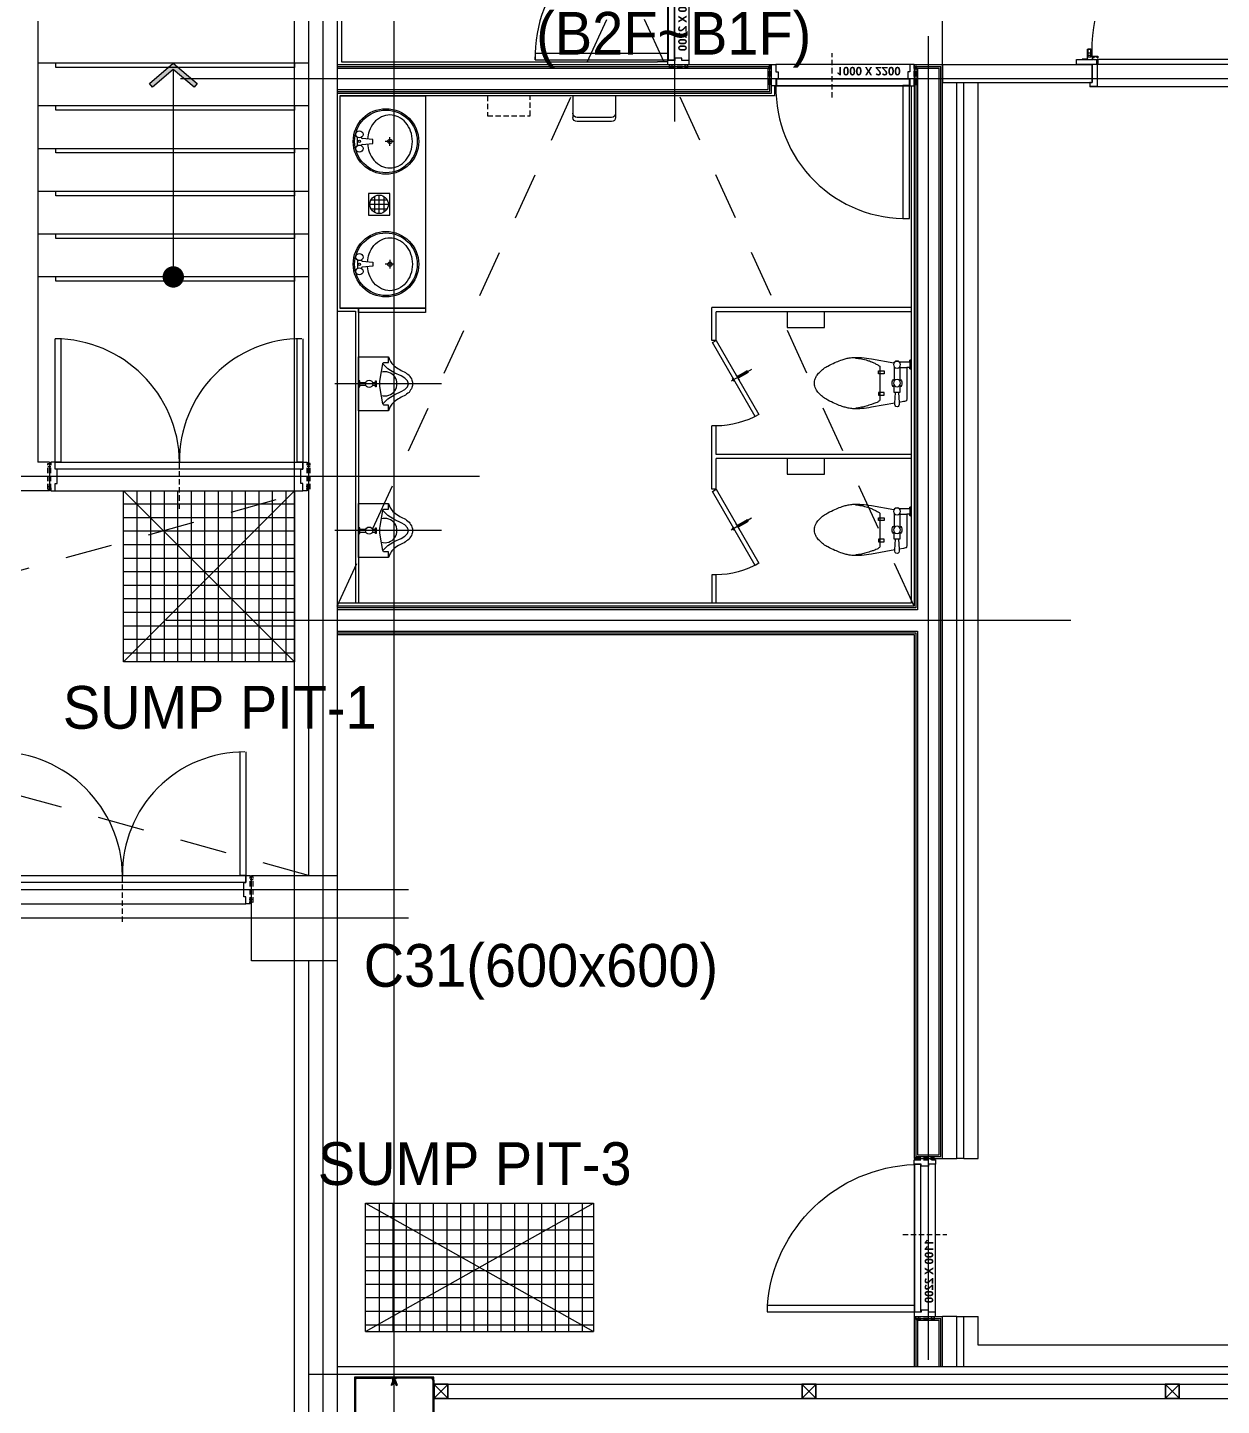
# Model space of a CAD drawing. Header units: millimetres. Extents: x -47382 to 204618, y -51045 to 127155.
# Drawn here: x 33427 to 41807, y 40452 to 50122 of the extents above; entities that cross this region are included whole.
import ezdxf
from ezdxf.enums import TextEntityAlignment as Align

# ---------------------------------------------------------------- set-up
doc = ezdxf.new("R2010")
doc.units = ezdxf.units.MM
doc.header["$LTSCALE"] = 300
doc.header["$MEASUREMENT"] = 0
for name, pattern in [('CEN', [62, 60, -1, 0, -1]), ('HID', [2, 1.1, -0.9]), ('HIDDEN2', [0.1875, 0.125, -0.0625])]:
    doc.linetypes.add(name, pattern=pattern)
doc.layers.get('0').update_dxf_attribs({"linetype": 'CONTINUOUS'})
doc.layers.get('Defpoints').update_dxf_attribs({"color": 153, "linetype": 'CONTINUOUS'})
doc.layers.add('A-ANNO-NPLT', color=129, linetype='CONTINUOUS', plot=False)
doc.layers.add('Defpoint', color=161, linetype='CONTINUOUS', plot=False)
for name, color, linetype in [('A-CEN', 1, 'CEN'), ('A-DOOR', 4, 'CONTINUOUS'), ('A-DOOR-JAMB', 4, 'CONTINUOUS'), ('A-DOOR-SILL', 8, 'CONTINUOUS'), ('A-DOOR-SWING', 8, 'CONTINUOUS'), ('A-FIN-TYP1', 6, 'CONTINUOUS'), ('A-FLOR-FLIN-TYP2', 8, 'CONTINUOUS'), ('A-FLOR-GW', 6, 'CONTINUOUS'), ('A-FLOR-PANL', 6, 'CONTINUOUS'), ('A-FLOR-STRA-ETC', 7, 'CONTINUOUS'), ('A-FLOR-STRA-MAIN', 4, 'CONTINUOUS'), ('A-FLOR-STRA-SUB', 9, 'CONTINUOUS'), ('A-FLOR-TOIL-PFIX', 9, 'CONTINUOUS'), ('A-FLOR-TOIL-SPCL', 6, 'CONTINUOUS'), ('A-FLOR-TOIL-WALL', 6, 'CONTINUOUS'), ('A-ST-AXIS-CEN', 252, 'CEN'), ('A-ST-COL', 2, 'CONTINUOUS'), ('A-ST-CONC', 2, 'CONTINUOUS'), ('A-WALL-DRY1', 7, 'CONTINUOUS'), ('A-WALL-MASN', 3, 'CONTINUOUS'), ('Bound', 9, 'CONTINUOUS'), ('ELE3', 4, 'CONTINUOUS'), ('H', 8, 'CONTINUOUS'), ('HID', 7, 'HID'), ('OPEN2', 5, 'CONTINUOUS'), ('XREF-PLAN$0$A-STEEL', 7, 'CONTINUOUS'), ('갈바륨 V-115', 141, 'CONTINUOUS'), ('방열도어', 75, 'CONTINUOUS'), ('저온단열', 160, 'CONTINUOUS'), ('충돌방지대 IN', 4, 'CONTINUOUS')]:
    doc.layers.add(name, color=color, linetype=linetype)
doc.styles.add('SH_대대리576', font='NanumGothicBold.ttf')
doc.styles.add('SHP-나눔bo', font='')
doc.styles.add('돋움', font='')
doc.styles.get('SHP-나눔bo').set_extended_font_data('NanumGothic', bold=True)
doc.styles.get('돋움').set_extended_font_data('Dotum')

# ---------------------------------------------------------------- blocks, each defined once
blk = doc.blocks.new('방열1')
at = {"layer": '방열도어'}
for p, q in [((-896405.1, 1864556.4, 0), (-896405.1, 1864698.2, 0)), ((-896404.1, 1864699.2, 0), (-896372.1, 1864699.2, 0)), ((-896369.1, 1864696.2, 0), (-896369.1, 1864624.5, 0)), ((-895555.6, 1864694.7, 0), (-895535.6, 1864724.7, 0)), ((-895555.6, 1864694.7, 0), (-895505.8, 1864694.7, 0)), ((-895535.6, 1864724.7, 0), (-895325.6, 1864724.7, 0)), ((-895372.4, 1864717.6, 0), (-895488.8, 1864717.6, 0)), ((-895305.6, 1864694.7, 0), (-895355.4, 1864694.7, 0)), ((-895325.6, 1864724.7, 0), (-895305.6, 1864694.7, 0)), ((-896560.1, 1864554.5, 0), (-896560.1, 1864605.5, 0)), ((-896530.1, 1864605.5, 0), (-896560.1, 1864605.5, 0)), ((-896559.4, 1864555.2, 0), (-896559.4, 1864604.8, 0)), ((-896530.8, 1864604.8, 0), (-896559.4, 1864604.8, 0)), ((-896530.8, 1864600.6, 0), (-896530.8, 1864604.8, 0)), ((-896530.1, 1864600.6, 0), (-896530.8, 1864600.6, 0)), ((-896530.1, 1864600.6, 0), (-896530.1, 1864605.5, 0)), ((-896369.1, 1864672.2, 0), (-896283.6, 1864672.2, 0)), ((-896369.1, 1864672.2, 0), (-896369.1, 1864607.2, 0)), ((-896369.1, 1864623.9, 0), (-896369.1, 1864583.8, 0)), ((-896369.1, 1864607.2, 0), (-896285.1, 1864607.2, 0)), ((-896365.1, 1864672.2, 0), (-896365.1, 1864607.2, 0)), ((-896333.6, 1864622.2, 0), (-896333.6, 1864657.2, 0)), ((-896318.6, 1864672.2, 0), (-896283.6, 1864672.2, 0)), ((-896318.6, 1864607.2, 0), (-896268.6, 1864607.2, 0)), ((-896285.6, 1864639.7, 0), (-896316.6, 1864639.7, 0)), ((-896301.1, 1864624.2, 0), (-896301.1, 1864655.2, 0)), ((-896250.6, 1864672.2, 0), (-896283.6, 1864672.2, 0)), ((-896270.1, 1864622.2, 0), (-896270.1, 1864657.2, 0)), ((-896250.6, 1864607.2, 0), (-896268.6, 1864607.2, 0)), ((-896254.6, 1864607.2, 0), (-896254.6, 1864672.2, 0)), ((-896250.6, 1864607.2, 0), (-896250.6, 1864672.2, 0)), ((-895555.6, 1864594.7, 0), (-895505.8, 1864594.7, 0)), ((-895555.6, 1864594.7, 0), (-895535.6, 1864564.7, 0)), ((-895305.6, 1864594.7, 0), (-895355.4, 1864594.7, 0)), ((-895325.6, 1864564.7, 0), (-895305.6, 1864594.7, 0)), ((-896380.1, 1864554.5, 0), (-896560.1, 1864554.5, 0)), ((-896560.1, 1864554.5, 0), (-896560.1, 1863543.9, 0)), ((-896380.1, 1864555.2, 0), (-896559.4, 1864555.2, 0)), ((-896530.1, 1864589.2, 0), (-896405.1, 1864589.2, 0)), ((-896405.1, 1864554.5, 0), (-896405.1, 1863543.9, 0)), ((-896376.1, 1864552.2, 0), (-896405.1, 1864552.2, 0)), ((-896405.1, 1864549.2, 0), (-896405.1, 1864552.2, 0)), ((-896397.4, 1864549.2, 0), (-896405.1, 1864549.2, 0)), ((-896404.1, 1864555.4, 0), (-896376.1, 1864555.4, 0)), ((-896371.1, 1864549.2, 0), (-896396.8, 1864549.2, 0)), ((-896380.1, 1864554.5, 0), (-896380.1, 1864555.2, 0)), ((-896375.1, 1864554.4, 0), (-896375.1, 1864553.2, 0)), ((-896371.2, 1864576.1, 0), (-896369.1, 1864583.8, 0)), ((-896371.2, 1864576.1, 0), (-896370, 1864575.8, 0)), ((-896371.1, 1864576.1, 0), (-896371.1, 1864557.3, 0)), ((-896370, 1864575.8, 0), (-896369.1, 1864579.2, 0)), ((-896368.1, 1864579.2, 0), (-896369.1, 1864579.2, 0)), ((-896369.1, 1864554.5, 0), (-896369.1, 1863543.9, 0)), ((-896368.1, 1864574.7, 0), (-896368.5, 1864573.9, 0)), ((-896368.5, 1864573.9, 0), (-896368.1, 1864573.2, 0)), ((-896368.1, 1864573.2, 0), (-896368.5, 1864572.4, 0)), ((-896368.5, 1864572.4, 0), (-896368.1, 1864571.7, 0)), ((-896368.1, 1864571.7, 0), (-896368.5, 1864570.9, 0)), ((-896368.5, 1864570.9, 0), (-896368.1, 1864570.2, 0)), ((-896368.1, 1864570.2, 0), (-896368.5, 1864569.4, 0)), ((-896368.5, 1864569.4, 0), (-896368.1, 1864568.7, 0)), ((-896368.1, 1864568.7, 0), (-896368.5, 1864567.9, 0)), ((-896368.5, 1864567.9, 0), (-896368.1, 1864567.2, 0)), ((-896368.1, 1864567.2, 0), (-896368.5, 1864566.4, 0)), ((-896368.5, 1864566.4, 0), (-896368.1, 1864565.7, 0)), ((-896368.1, 1864565.7, 0), (-896368.5, 1864564.9, 0)), ((-896368.5, 1864564.9, 0), (-896368.1, 1864564.2, 0)), ((-896368.1, 1864564.2, 0), (-896368.5, 1864563.4, 0)), ((-896368.5, 1864563.4, 0), (-896368.1, 1864562.7, 0)), ((-896368.1, 1864562.7, 0), (-896368.5, 1864561.9, 0)), ((-896368.5, 1864561.9, 0), (-896368.1, 1864561.2, 0)), ((-896368.1, 1864561.2, 0), (-896368.5, 1864560.4, 0)), ((-896368.5, 1864560.4, 0), (-896368.1, 1864559.7, 0)), ((-896368.1, 1864559.7, 0), (-896368.5, 1864558.9, 0)), ((-896368.5, 1864558.9, 0), (-896368.1, 1864558.2, 0)), ((-896368.1, 1864558.2, 0), (-896368.5, 1864557.4, 0)), ((-896368.5, 1864557.4, 0), (-896368.1, 1864556.7, 0)), ((-896368.1, 1864556.7, 0), (-896368.5, 1864555.9, 0)), ((-896368.5, 1864555.9, 0), (-896368.1, 1864555.2, 0)), ((-896368.1, 1864555.2, 0), (-896368.5, 1864554.4, 0)), ((-896368.5, 1864554.4, 0), (-896368.1, 1864553.7, 0)), ((-896368.1, 1864579.2, 0), (-896368.1, 1864574.7, 0)), ((-896368.1, 1864553.7, 0), (-896368.1, 1864552.2, 0)), ((-896348.6, 1864582.2, 0), (-896355.1, 1864582.2, 0)), ((-896355.1, 1864582.2, 0), (-896355.1, 1864579.2, 0)), ((-896355.1, 1864551.2, 0), (-896355.1, 1864554.2, 0)), ((-896348.6, 1864551.2, 0), (-896355.1, 1864551.2, 0)), ((-896354.9, 1864576.9, 0), (-896354.9, 1864556.4, 0)), ((-896346.1, 1864584.2, 0), (-896354.8, 1864584.2, 0)), ((-896346.1, 1864549.2, 0), (-896354.8, 1864549.2, 0)), ((-896353.6, 1864574.7, 0), (-896353.6, 1864573.7, 0)), ((-896348.6, 1864574.7, 0), (-896353.6, 1864574.7, 0)), ((-896348.6, 1864573.7, 0), (-896353.6, 1864573.7, 0)), ((-896348.6, 1864559.7, 0), (-896353.6, 1864559.7, 0)), ((-896353.6, 1864558.7, 0), (-896353.6, 1864559.7, 0)), ((-896348.6, 1864558.7, 0), (-896353.6, 1864558.7, 0)), ((-896348.6, 1864582.2, 0), (-896348.6, 1864574.7, 0)), ((-896348.6, 1864573.7, 0), (-896348.6, 1864567, 0)), ((-896348.3, 1864566.7, 0), (-896348.6, 1864567, 0)), ((-896348.3, 1864566.7, 0), (-896348.6, 1864566.4, 0)), ((-896348.6, 1864566.4, 0), (-896348.6, 1864559.7, 0)), ((-896348.6, 1864558.7, 0), (-896348.6, 1864551.2, 0)), ((-896346.6, 1864581.2, 0), (-896346.6, 1864552.2, 0)), ((-896346.1, 1864581.2, 0), (-896346.6, 1864581.2, 0)), ((-896346.1, 1864552.2, 0), (-896346.6, 1864552.2, 0)), ((-896346.1, 1864584.2, 0), (-896346.1, 1864581.2, 0)), ((-896346.1, 1864552.2, 0), (-896346.1, 1864549.2, 0)), ((-895535.6, 1864564.7, 0), (-895325.6, 1864564.7, 0)), ((-895372.4, 1864571.8, 0), (-895488.8, 1864571.8, 0)), ((-896380.1, 1863543.9, 0), (-896560.1, 1863543.9, 0)), ((-896560.1, 1863543.9, 0), (-896560.1, 1863492.9, 0)), ((-896380.1, 1863543.2, 0), (-896559.4, 1863543.2, 0)), ((-896559.4, 1863543.2, 0), (-896559.4, 1863493.6, 0)), ((-896405.1, 1863549.2, 0), (-896405.1, 1863546.2, 0)), ((-896397.4, 1863549.2, 0), (-896405.1, 1863549.2, 0)), ((-896376.1, 1863546.2, 0), (-896405.1, 1863546.2, 0)), ((-896405.1, 1863542, 0), (-896405.1, 1863400.2, 0)), ((-896404.1, 1863543, 0), (-896376.1, 1863543, 0)), ((-896371.1, 1863549.2, 0), (-896396.8, 1863549.2, 0)), ((-896380.1, 1863543.9, 0), (-896380.1, 1863543.2, 0)), ((-896375.1, 1863544, 0), (-896375.1, 1863545.2, 0)), ((-896368.5, 1863543.9, 0), (-896368.1, 1863544.7, 0)), ((-896368.1, 1863543.2, 0), (-896368.5, 1863543.9, 0)), ((-896368.5, 1863542.4, 0), (-896368.1, 1863543.2, 0)), ((-896368.1, 1863541.7, 0), (-896368.5, 1863542.4, 0)), ((-896368.5, 1863540.9, 0), (-896368.1, 1863541.7, 0)), ((-896368.1, 1863540.2, 0), (-896368.5, 1863540.9, 0)), ((-896368.5, 1863539.4, 0), (-896368.1, 1863540.2, 0)), ((-896368.1, 1863538.7, 0), (-896368.5, 1863539.4, 0)), ((-896368.5, 1863537.9, 0), (-896368.1, 1863538.7, 0)), ((-896368.1, 1863537.2, 0), (-896368.5, 1863537.9, 0)), ((-896368.5, 1863536.4, 0), (-896368.1, 1863537.2, 0)), ((-896368.1, 1863535.7, 0), (-896368.5, 1863536.4, 0)), ((-896368.5, 1863534.9, 0), (-896368.1, 1863535.7, 0)), ((-896368.1, 1863534.2, 0), (-896368.5, 1863534.9, 0)), ((-896368.5, 1863533.4, 0), (-896368.1, 1863534.2, 0)), ((-896368.1, 1863532.7, 0), (-896368.5, 1863533.4, 0)), ((-896368.5, 1863531.9, 0), (-896368.1, 1863532.7, 0)), ((-896368.1, 1863531.2, 0), (-896368.5, 1863531.9, 0)), ((-896368.5, 1863530.4, 0), (-896368.1, 1863531.2, 0)), ((-896368.1, 1863529.7, 0), (-896368.5, 1863530.4, 0)), ((-896368.5, 1863528.9, 0), (-896368.1, 1863529.7, 0)), ((-896368.1, 1863528.2, 0), (-896368.5, 1863528.9, 0)), ((-896368.5, 1863527.4, 0), (-896368.1, 1863528.2, 0)), ((-896368.1, 1863526.7, 0), (-896368.5, 1863527.4, 0)), ((-896368.1, 1863544.7, 0), (-896368.1, 1863546.2, 0)), ((-896348.6, 1863547.2, 0), (-896355.1, 1863547.2, 0)), ((-896355.1, 1863547.2, 0), (-896355.1, 1863544.2, 0)), ((-896346.1, 1863549.2, 0), (-896354.8, 1863549.2, 0)), ((-896353.6, 1863539.7, 0), (-896353.6, 1863538.7, 0)), ((-896348.6, 1863539.7, 0), (-896353.6, 1863539.7, 0)), ((-896348.6, 1863538.7, 0), (-896353.6, 1863538.7, 0)), ((-896348.6, 1863539.7, 0), (-896348.6, 1863547.2, 0)), ((-896348.6, 1863532, 0), (-896348.6, 1863538.7, 0)), ((-896348.3, 1863531.7, 0), (-896348.6, 1863532, 0)), ((-896348.3, 1863531.7, 0), (-896348.6, 1863531.4, 0)), ((-896348.6, 1863524.7, 0), (-896348.6, 1863531.4, 0)), ((-896346.6, 1863517.2, 0), (-896346.6, 1863546.2, 0)), ((-896346.1, 1863546.2, 0), (-896346.6, 1863546.2, 0)), ((-896346.1, 1863546.2, 0), (-896346.1, 1863549.2, 0)), ((-896530.1, 1863492.9, 0), (-896560.1, 1863492.9, 0)), ((-896530.8, 1863493.6, 0), (-896559.4, 1863493.6, 0)), ((-896530.8, 1863497.7, 0), (-896530.8, 1863493.6, 0)), ((-896530.1, 1863497.7, 0), (-896530.8, 1863497.7, 0)), ((-896530.1, 1863509.2, 0), (-896405.1, 1863509.2, 0)), ((-896530.1, 1863497.7, 0), (-896530.1, 1863492.9, 0)), ((-896371.2, 1863522.3, 0), (-896370, 1863522.6, 0)), ((-896371.2, 1863522.3, 0), (-896369.1, 1863514.5, 0)), ((-896370, 1863522.6, 0), (-896369.1, 1863519.2, 0)), ((-896368.1, 1863519.2, 0), (-896369.1, 1863519.2, 0)), ((-896369.1, 1863474.5, 0), (-896369.1, 1863514.5, 0)), ((-896369.1, 1863402.2, 0), (-896369.1, 1863473.9, 0)), ((-896369.1, 1863438.7, 0), (-896369.1, 1863471.7, 0)), ((-896366.1, 1863438.7, 0), (-896369.1, 1863438.7, 0)), ((-896368.5, 1863525.9, 0), (-896368.1, 1863526.7, 0)), ((-896368.1, 1863525.2, 0), (-896368.5, 1863525.9, 0)), ((-896368.5, 1863524.4, 0), (-896368.1, 1863525.2, 0)), ((-896368.1, 1863523.7, 0), (-896368.5, 1863524.4, 0)), ((-896368.1, 1863519.2, 0), (-896368.1, 1863523.7, 0)), ((-896366.1, 1863471.7, 0), (-896366.1, 1863438.7, 0)), ((-896366.1, 1863466.7, 0), (-896366.1, 1863442.7, 0)), ((-896364.1, 1863476.7, 0), (-896301.1, 1863476.7, 0)), ((-896301.1, 1863473.7, 0), (-896364.1, 1863473.7, 0)), ((-896355.1, 1863516.2, 0), (-896355.1, 1863519.2, 0)), ((-896348.6, 1863516.2, 0), (-896355.1, 1863516.2, 0)), ((-896346.1, 1863514.2, 0), (-896354.8, 1863514.2, 0)), ((-896348.6, 1863524.7, 0), (-896353.6, 1863524.7, 0)), ((-896353.6, 1863523.7, 0), (-896353.6, 1863524.7, 0)), ((-896348.6, 1863523.7, 0), (-896353.6, 1863523.7, 0)), ((-896351.1, 1863476.7, 0), (-896351.1, 1863501.7, 0)), ((-896351.1, 1863501.7, 0), (-896298.1, 1863501.7, 0)), ((-896351.1, 1863498.7, 0), (-896301.1, 1863498.7, 0)), ((-896301.1, 1863479.7, 0), (-896351.1, 1863479.7, 0)), ((-896298.1, 1863476.7, 0), (-896351.1, 1863476.7, 0)), ((-896348.6, 1863516.2, 0), (-896348.6, 1863523.7, 0)), ((-896346.1, 1863517.2, 0), (-896346.6, 1863517.2, 0)), ((-896346.1, 1863514.2, 0), (-896346.1, 1863517.2, 0)), ((-896346.1, 1863509.2, 0), (-896306.1, 1863509.2, 0)), ((-896346.1, 1863505.2, 0), (-896346.1, 1863509.2, 0)), ((-896340.6, 1863505.2, 0), (-896346.1, 1863505.2, 0)), ((-896338.6, 1863481.2, 0), (-896338.6, 1863503.2, 0)), ((-896338.6, 1863481.2, 0), (-896337.6, 1863480.2, 0)), ((-896337.6, 1863480.2, 0), (-896324.6, 1863480.2, 0)), ((-896324.6, 1863480.2, 0), (-896323.6, 1863481.2, 0)), ((-896323.6, 1863503.2, 0), (-896323.6, 1863481.2, 0)), ((-896306.1, 1863505.2, 0), (-896321.6, 1863505.2, 0)), ((-896306.1, 1863509.2, 0), (-896306.1, 1863505.2, 0)), ((-896301.1, 1863476.7, 0), (-896301.1, 1863473.7, 0)), ((-896299.1, 1863496.7, 0), (-896299.1, 1863481.7, 0)), ((-896296.1, 1863499.7, 0), (-896296.1, 1863478.7, 0)), ((-896404.1, 1863399.2, 0), (-896372.1, 1863399.2, 0))]:
    blk.add_line(p, q, dxfattribs=at)
at = {"layer": '방열도어', "elevation": 0}
for points in [[(-895416.8, 1864694.7), (-896220.6, 1864694.7), (-896250.6, 1864684.7), (-896250.6, 1864594.7), (-895416.8, 1864594.7)], [(-895416.8, 1864694.7), (-895210.6, 1864694.7), (-895180.6, 1864684.7), (-895180.6, 1864594.7), (-895416.8, 1864594.7)]]:
    blk.add_lwpolyline(points, dxfattribs=at)
at = {"layer": '방열도어'}
for radius in [11, 5]:
    blk.add_circle((-896301.1, 1864639.7, 0), radius, dxfattribs=at)
for centre, radius, start, end in [((-896404.1, 1864698.2, 0), 1, 90, 180), ((-896372.1, 1864696.2, 0), 3, 0, 90), ((-895484.4, 1864696.5, 0), 21.5, 101.78512, 184.93964), ((-895376.8, 1864696.5, 0), 21.5, 355.06036, 78.21488), ((-896302.6, 1864631, 0), 1121.7, 266.60237, 358.14613), ((-896318.6, 1864657.2, 0), 15, 90, 180), ((-896318.6, 1864622.2, 0), 15, 180, 270), ((-896285.1, 1864657.2, 0), 15, 0, 90), ((-896285.1, 1864622.2, 0), 15, 270, 0), ((-895484.4, 1864592.8, 0), 21.5, 175.06036, 258.21488), ((-895376.8, 1864592.8, 0), 21.5, 281.78512, 4.93964), ((-896404.1, 1864556.4, 0), 1, 180, 270), ((-896397.1, 1864549.2, 0), 0.3, 0, 180), ((-896376.1, 1864554.4, 0), 1, 0, 90), ((-896376.1, 1864553.2, 0), 1, 270, 0), ((-896362.1, 1864571.5, 0), 10.1, 47.5961, 152.59395), ((-896362.1, 1864561.9, 0), 10.1, 207.40605, 312.4039), ((-896371.1, 1864552.2, 0), 3, 270, 0), ((-896354.8, 1864581.4, 0), 2.75, 90, 253.18912), ((-896354.8, 1864551.9, 0), 2.75, 106.81088, 270), ((-896355.5, 1864579.2, 0), 0.423, 253.18912, 0), ((-896355.5, 1864554.2, 0), 0.423, 0, 106.81088), ((-896352.9, 1864578.4, 0), 2.5, 216.8699, 169.0964), ((-896352.9, 1864554.9, 0), 2.5, 190.9036, 143.1301), ((-896404.1, 1863542, 0), 1, 90, 180), ((-896397.1, 1863549.2, 0), 0.3, 180, 0), ((-896376.1, 1863545.2, 0), 1, 0, 90), ((-896376.1, 1863544, 0), 1, 270, 0), ((-896371.1, 1863546.2, 0), 3, 0, 90), ((-896354.8, 1863546.4, 0), 2.75, 90, 253.18912), ((-896355.5, 1863544.2, 0), 0.423, 253.18912, 0), ((-896369.1, 1863474.2, 0), 0.3, 90, 270), ((-896364.1, 1863471.7, 0), 5, 90, 180), ((-896364.1, 1863471.7, 0), 2, 90, 180), ((-896354.8, 1863516.9, 0), 2.75, 106.81088, 270), ((-896355.5, 1863519.2, 0), 0.423, 0, 106.81088), ((-896340.6, 1863503.2, 0), 2, 0, 90), ((-896321.6, 1863503.2, 0), 2, 90, 180), ((-896301.1, 1863496.7, 0), 2, 0, 90), ((-896301.1, 1863481.7, 0), 2, 270, 0), ((-896298.1, 1863499.7, 0), 2, 0, 90), ((-896298.1, 1863478.7, 0), 2, 270, 0), ((-896298.1, 1863478.7, 0), 2, 270, 0), ((-896404.1, 1863400.2, 0), 1, 180, 270), ((-896372.1, 1863402.2, 0), 3, 270, 0)]:
    blk.add_arc(centre, radius, start, end, dxfattribs=at)
blk = doc.blocks.new('XR-평면도$0$8F-PLAN$0$arrow2')
at = {"color": 8}
blk.add_lwpolyline([(-0.002, 0.87), (0.738, 0), (-0.002, -0.87), (0.15, -1), (1, 0), (0.15, 1)], close=True, dxfattribs=at)
for points in [[(-0.002, 0.87), (0.15, 1), (0.738, 0), (1, 0)], [(0.738, 0), (1, 0), (-0.002, -0.87), (0.15, -1)]]:
    blk.add_solid(points, dxfattribs=at)
blk = doc.blocks.new('X-REF 평면도(가창리 실시설계)$0$CU-302P')
at = {"layer": 'A-FLOR-TOIL-PFIX'}
for p, q in [((581.8, 0), (-165.1, 0)), ((0, 10), (52.1, 10)), ((97.9, 10), (120, 10)), ((0, -10), (52.1, -10)), ((95, -10), (120, -10))]:
    blk.add_line(p, q, dxfattribs=at)
blk.add_lwpolyline([(0, -190), (0, 190), (210, 190, 0.022168), (220, 165, 0.015962), (240, 135, 0.046411), (280, 105, 0.0259), (320, 85, -0.027117), (355, 60, -0.071022), (375, 25, -0.04853), (380, 0, -0.04853), (375, -25, -0.071022), (355, -60, -0.027117), (320, -85, 0.0259), (280, -105, 0.046411), (240, -135, 0.015962), (220, -165, 0.022168), (210, -190)], format="xyb", close=True, dxfattribs=at)
blk.add_lwpolyline([(210, -190), (210, -150), (180, -150, -0.198912), (175.7, -148.2, -0.089166), (170, -140), (152.4, -31.7, -0.080898), (152.4, 31.7), (170, 140, -0.22682), (175.7, 148.2, -0.062315), (180, 150), (210, 150), (210, 190)], format="xyb", dxfattribs=at)
for points in [[(170, -140), (205, -105), (255, -75), (300, -55), (325, -40), (345, -20), (350, 0), (345, 20), (325, 40), (300, 55), (255, 75), (205, 105), (170, 140)], [(0, -20), (10, -20), (10, 20), (0, 20)]]:
    blk.add_lwpolyline(points, dxfattribs=at)
blk.add_lwpolyline([(120, 20), (125, 20), (125, -20), (120, -20)], close=True, dxfattribs=at)
blk.add_circle((75, 0), 25, dxfattribs=at)
blk.add_arc((185, 0), 85, 253.21444, 106.78556, dxfattribs=at)
blk = doc.blocks.new('A$C0A4A5EFC')
at = {"layer": 'A-FLOR-TOIL-WALL'}
for p, q in [((203.5, 50.2, 0), (287, 194.8, 0)), ((221.2, 94.3, 0), (254.4, 151.9, 0)), ((232.9, 87.6, 0), (266.1, 145.1, 0)), ((241.5, 159.3, 0), (242.1, 160.2, 0)), ((241.5, 159.3, 0), (279, 137.7, 0)), ((242.1, 160.2, 0), (279.5, 138.6, 0)), ((267.7, 183, 0), (266.4, 180.8, 0)), ((266.4, 180.8, 0), (285.1, 170, 0)), ((267.7, 183, 0), (270.4, 183.7, 0)), ((286.4, 172.2, 0), (267.7, 183, 0)), ((285.7, 174.9, 0), (270.4, 183.7, 0)), ((279, 137.7, 0), (279.5, 138.6, 0)), ((286.4, 172.2, 0), (285.1, 170, 0)), ((286.4, 172.2, 0), (285.7, 174.9, 0)), ((213.3, 80.8, 0), (218.2, 89.2, 0)), ((213.3, 80.8, 0), (225, 74, 0)), ((218.2, 89.2, 0), (229.9, 82.5, 0)), ((219.6, 88.5, 0), (222.5, 93.6, 0)), ((221.2, 94.3, 0), (232.9, 87.6, 0)), ((225, 74, 0), (229.9, 82.5, 0)), ((228.6, 83.3, 0), (231.5, 88.4, 0))]:
    blk.add_line(p, q, dxfattribs=at)
at = {"layer": 'A-FLOR-TOIL-WALL', "elevation": 0}
blk.add_lwpolyline([(0, 300), (519.6, 0), (534.6, 26), (15, 326)], close=True, dxfattribs=at)
at = {"layer": 'A-FLOR-TOIL-WALL'}
blk.add_arc((0, 300, 0), 600, 330, 0, dxfattribs=at)
blk = doc.blocks.new('A$C0e376f74')
at = {"layer": 'A-ANNO-NPLT', "linetype": 'HIDDEN2'}
for p, q in [((525, 230), (525, -80)), ((-20, 140), (-20, 10)), ((0, 140), (-20, 140)), ((0, 120), (-20, 120)), ((-10, 140), (-10, 10)), ((0, 140), (0, 10)), ((1100, 140), (1120, 140)), ((1100, 140), (1100, 10)), ((1100, 120), (1120, 120)), ((1110, 140), (1110, 10)), ((1120, 140), (1120, 10)), ((0, 30), (-20, 30)), ((0, 10), (-20, 10)), ((1100, 30), (1120, 30)), ((1100, 10), (1120, 10))]:
    blk.add_line(p, q, dxfattribs=at)
at = {"layer": 'A-ANNO-NPLT', "linetype": 'ByBlock'}
blk.add_lwpolyline([(1067, 102), (33, 102), (33, 147), (1067, 147)], close=True, dxfattribs=at)
at = {"layer": 'A-DOOR', "linetype": 'ByBlock'}
blk.add_lwpolyline([(1067, 1181), (1067, 147), (1022, 147), (1022, 1181)], close=True, dxfattribs=at)
at = {"layer": 'A-DOOR-JAMB'}
for points in [[(0, 20), (0, 0), (30, 0), (30, 50), (45, 50), (45, 100), (30, 100), (30, 150), (0, 150), (0, 130)], [(1100, 20), (1100, 0), (1070, 0), (1070, 50), (1055, 50), (1055, 100), (1070, 100), (1070, 150), (1100, 150), (1100, 130)]]:
    blk.add_lwpolyline(points, dxfattribs=at)
at = {"layer": 'A-DOOR-SILL'}
for p, q in [((30, 150), (1070, 150)), ((1070, 0), (30, 0))]:
    blk.add_line(p, q, dxfattribs=at)
at = {"layer": 'A-DOOR-SWING'}
blk.add_arc((1106.9, 108.7), 1074.7, 94.52992, 177.80346, dxfattribs=at)
at = {"layer": 'A-ANNO-NPLT', "linetype": 'ByBlock', "style": 'SHP-나눔bo'}
blk.add_text('1100 X 2200', height=60, dxfattribs=at).set_placement((780.6, 15.7), align=Align.CENTER)
blk = doc.blocks.new('G$CA57D56C9')
at = {"layer": 'A-ANNO-NPLT', "linetype": 'HIDDEN2'}
for p, q in [((0, 316.4), (20, 316.4)), ((0, 136.4), (0, 316.4)), ((0, 296.4), (20, 296.4)), ((10, 136.4), (10, 316.4)), ((20, 136.4), (20, 316.4)), ((923.6, 0), (923.6, 318.9)), ((1820, 136.4), (1820, 316.4)), ((1840, 316.4), (1820, 316.4)), ((1840, 296.4), (1820, 296.4)), ((1830, 136.4), (1830, 316.4)), ((1840, 136.4), (1840, 316.4)), ((0, 156.4), (20, 156.4)), ((0, 136.4), (20, 136.4)), ((1832.8, 156.4), (1812.8, 156.4)), ((1832.8, 136.4), (1812.8, 136.4))]:
    blk.add_line(p, q, dxfattribs=at)
at = {"layer": 'A-ANNO-NPLT', "linetype": 'ByBlock'}
blk.add_lwpolyline([(50, 326.4), (1790, 326.4), (1790, 276.4), (50, 276.4)], close=True, dxfattribs=at)
at = {"layer": 'A-DOOR', "linetype": 'ByBlock'}
for points in [[(90, 1191.9), (90, 326.4), (50, 326.4), (50, 1192.8)], [(1790, 1192.8), (1790, 326.4), (1750, 326.4), (1750, 1191.9)]]:
    blk.add_lwpolyline(points, dxfattribs=at)
at = {"layer": 'A-DOOR-JAMB'}
for points in [[(20, 146.4), (20, 126.4), (50, 126.4), (50, 176.4), (65, 176.4), (65, 276.4), (50, 276.4), (50, 326.4), (20, 326.4), (20, 306.4)], [(1820, 146.4), (1820, 126.4), (1790, 126.4), (1790, 176.4), (1775, 176.4), (1775, 276.4), (1790, 276.4), (1790, 326.4), (1820, 326.4), (1820, 306.4)]]:
    blk.add_lwpolyline(points, dxfattribs=at)
at = {"layer": 'A-DOOR-SILL'}
blk.add_line((50, 126.4), (1790, 126.4), dxfattribs=at)
at = {"layer": 'A-DOOR-SWING'}
for centre, radius, start, end in [((44.9, 314), 878.8, 0.80944, 89.66473), ((1777.8, 338.6), 854.2, 89.66193, 180.8162)]:
    blk.add_arc(centre, radius, start, end, dxfattribs=at)
blk = doc.blocks.new('G$C6D35C57E')
at = {"layer": 'A-FLOR-TOIL-PFIX'}
for p, q in [((0, 150), (0, 0)), ((150, 150), (0, 150)), ((19, 107.3), (131, 107.3)), ((42.7, 131), (42.7, 19)), ((75, 10.3), (75, 139.7)), ((107.3, 131), (107.3, 19)), ((150, 0), (150, 150)), ((0, 0), (150, 0)), ((139.7, 75), (10.3, 75)), ((19, 42.7), (131, 42.7))]:
    blk.add_line(p, q, dxfattribs=at)
blk.add_circle((75, 75), 64.7, dxfattribs=at)
blk = doc.blocks.new('A$C565F2A7F')
at = {"layer": 'A-FLOR-TOIL-PFIX'}
for p, q in [((65.3, 220), (180.3, 220)), ((115.3, 230), (95.3, 230)), ((95.3, 230), (95.3, 190)), ((115.3, 190), (115.3, 230)), ((180.3, 220), (295.3, 220)), ((245.3, 190), (245.3, 230)), ((245.3, 230), (265.3, 230)), ((265.3, 230), (265.3, 190)), ((65.3, 120), (165.3, 120)), ((95.3, 190), (115.3, 190)), ((245.3, 120), (195.3, 120)), ((265.3, 190), (245.3, 190)), ((245.3, 80), (245.3, 120)), ((85.3, 0), (15.3, 0)), ((30.3, 10), (70.3, 10)), ((65.3, 80), (165.3, 80)), ((70.3, 85), (70.3, 31.3)), ((195.3, 80), (245.3, 80))]:
    blk.add_line(p, q, dxfattribs=at)
for points in [[(85.3, 0), (80.3, 10), (70.3, 10), (70.3, 31.3, 0.018932), (105.3, 30), (180.3, 30), (255.3, 30, 0.024922), (301.3, 32.3, 0.25497), (305.3, 35, 0.056948), (306.9, 39.3, 0.016043), (310.3, 55), (315.9, 85.8), (330.3, 85, 1.060552), (330.3, 115), (321, 114.5), (350.3, 280, 0.022182), (359, 348.2, 0.0294), (360.3, 400, 0.029565), (356.9, 435.7, 0.035314), (350.3, 465, 0.006976), (346.4, 477.1, 0.004694), (340.3, 495, 0.019426), (324.1, 535.6, 0.015468), (300.3, 585, 0.040875), (281.4, 615, 0.036447), (255.3, 645, 0.04843), (230.6, 665.2, 0.068612), (210.3, 675, 0.037226), (194.7, 678.8, 0.041311), (180.3, 680, 0.041311), (165.8, 678.8, 0.037226), (150.3, 675, 0.068612), (130, 665.2, 0.04843), (105.3, 645, 0.036447), (79.1, 615, 0.040875), (60.3, 585, 0.015468), (36.4, 535.6, 0.019426), (20.3, 495, 0.004694), (14.1, 477.1, 0.006976), (10.3, 465, 0.035314), (3.6, 435.7, 0.029565), (0.3, 400, 0.0294), (1.5, 348.2, 0.022182), (10.3, 280), (38.2, 121.9, 0.455372), (30.3, 85), (30.3, 10), (20.3, 10), (15.3, 0)], [(245.3, 90), (315.9, 85.8, 1.060552)]]:
    blk.add_lwpolyline(points, format="xyb", dxfattribs=at)
blk.add_lwpolyline([(321, 114.5), (245.3, 110)], dxfattribs=at)
for centre in [(50.3, 100), (180.3, 100)]:
    blk.add_circle(centre, 25, dxfattribs=at)
for centre, radius, start, end in [((340.5, 418.1), 337.2, 184.39871, 191.65654), ((112.8, 407.4), 244.3, 346.41664, 355.60129), ((597.1, 471.1), 599.2, 191.65654, 195.9454), ((246.3, 370.8), 234.4, 195.9454, 202.80534), ((-681.7, 609.4), 1064.2, 341.97138, 344.0546), ((-454.4, 544.4), 827.8, 344.0546, 346.41664), ((309.4, 397.4), 302.8, 202.80534, 206.56505), ((463.2, 474.3), 474.7, 206.56505, 209.56748), ((202, 326.1), 174.4, 209.56748, 216.8699), ((65.3, 223.5), 3.54, 216.8699, 270), ((295.3, 232.3), 12.3, 270, 315), ((265.3, 262.3), 54.8, 315, 335.9278), ((49.3, 358.8), 291.3, 335.9278, 339.44395), ((-205.7, 454.4), 563.7, 339.44395, 341.97138), ((180.3, 100), 35, 34.8499, 145.1501), ((180.3, 100), 35, 214.8499, 325.1501)]:
    blk.add_arc(centre, radius, start, end, dxfattribs=at)
blk = doc.blocks.new('핸드드라이어')
at = {"layer": 'A-FLOR-TOIL-SPCL'}
for p, q in [((-140.7, 83.3), (-140.7, -66.7)), ((-140.7, 83.3), (159.3, 83.3)), ((159.3, 83.3), (159.3, -66.7)), ((-110.7, -66.7), (129.3, -66.7)), ((-110.7, -96.7), (129.3, -96.7))]:
    blk.add_line(p, q, dxfattribs=at)
for centre, start, end in [((-110.7, -36.7), 180, 270), ((-110.7, -66.7), 180, 270), ((129.3, -36.7), 270, 0), ((129.3, -66.7), 270, 0)]:
    blk.add_arc(centre, 30, start, end, dxfattribs=at)
blk = doc.blocks.new('드라이 페이퍼')
at = {"layer": 'A-FLOR-TOIL-SPCL', "linetype": 'HIDDEN2'}
blk.add_lwpolyline([(750, 0), (750, 140), (450, 140), (450, 0), (750, 0)], dxfattribs=at)
at = {"layer": 'A-FLOR-TOIL-SPCL', "xscale": -1, "rotation": 180}
blk.add_blockref('핸드드라이어', (-9.3, 83.3), dxfattribs=at)
blk = doc.blocks.new('G$C718DDBFA')
at = {"layer": 'A-ANNO-NPLT', "linetype": 'HIDDEN2'}
for p, q in [((941.3, 1040), (1071.3, 1040)), ((941.3, 1020), (941.3, 1040)), ((941.3, 1030), (1071.3, 1030)), ((941.3, 1020), (1071.3, 1020)), ((961.3, 1020), (961.3, 1040)), ((1051.3, 1020), (1051.3, 1040)), ((1071.3, 1020), (1071.3, 1040)), ((851.3, 595), (1161.3, 595)), ((941.3, 20), (941.3, 0)), ((941.3, 20), (1071.3, 20)), ((941.3, 10), (1071.3, 10)), ((941.3, 0), (1071.3, 0)), ((961.3, 20), (961.3, 0)), ((1051.3, 20), (1051.3, 0)), ((1071.3, 20), (1071.3, 0))]:
    blk.add_line(p, q, dxfattribs=at)
at = {"layer": 'A-ANNO-NPLT', "linetype": 'ByBlock'}
blk.add_lwpolyline([(979.3, 53), (979.3, 987), (934.3, 987), (934.3, 53)], close=True, dxfattribs=at)
at = {"layer": 'A-DOOR', "linetype": 'ByBlock'}
blk.add_lwpolyline([(0.3, 53), (934.3, 53), (934.3, 98), (0.3, 98)], close=True, dxfattribs=at)
at = {"layer": 'A-DOOR-JAMB'}
for points in [[(1061.3, 1020), (1081.3, 1020), (1081.3, 990), (1031.3, 990), (1031.3, 975), (981.3, 975), (981.3, 990), (931.3, 990), (931.3, 1020), (951.3, 1020)], [(1061.3, 20), (1081.3, 20), (1081.3, 50), (1031.3, 50), (1031.3, 65), (981.3, 65), (981.3, 50), (931.3, 50), (931.3, 20), (951.3, 20)]]:
    blk.add_lwpolyline(points, dxfattribs=at)
at = {"layer": 'A-DOOR-SILL'}
for p, q in [((931.3, 990), (931.3, 50)), ((1081.3, 50), (1081.3, 990))]:
    blk.add_line(p, q, dxfattribs=at)
at = {"layer": 'A-DOOR-SWING'}
blk.add_arc((914.7, 75.5), 914.7, 88.95847, 181.40959, dxfattribs=at)
at = {"layer": 'A-ANNO-NPLT', "linetype": 'ByBlock', "style": 'SHP-나눔bo', "text_generation_flag": 4}
blk.add_text('1000 X 2200', height=60, rotation=270, dxfattribs=at).set_placement((1065.5, 339.4), align=Align.CENTER)
blk = doc.blocks.new('G$CC3B11E1B')
at = {"layer": 'ELE3'}
blk.add_lwpolyline([(0, 1200), (1200, 1200), (1200, 0), (0, 0)], close=True, dxfattribs=at)
at = {"layer": 'H'}
for p, q in [((95, 1200), (95, 0)), ((190, 1200), (190, 0)), ((285, 1200), (285, 0)), ((380, 1200), (380, 0)), ((475, 1200), (475, 0)), ((570, 1200), (570, 0)), ((665, 1200), (665, 0)), ((760, 1200), (760, 0)), ((855, 1200), (855, 0)), ((950, 1200), (950, 0)), ((1045, 1200), (1045, 0)), ((1140, 1200), (1140, 0)), ((1200, 1105), (0, 1105)), ((1200, 1010), (0, 1010)), ((1200, 915), (0, 915)), ((1200, 820), (0, 820)), ((1200, 725), (0, 725)), ((1200, 630), (0, 630)), ((1200, 535), (0, 535)), ((1200, 440), (0, 440)), ((1200, 345), (0, 345)), ((1200, 250), (0, 250)), ((1200, 155), (0, 155)), ((1200, 60), (0, 60))]:
    blk.add_line(p, q, dxfattribs=at)
at = {"layer": 'OPEN2'}
for p, q in [((0, 1200), (1200, 0)), ((0, 0), (1200, 1200))]:
    blk.add_line(p, q, dxfattribs=at)
blk = doc.blocks.new('G$C044ABCDE')
at = {"layer": 'ELE3'}
for p, q in [((0, 0), (0, 900)), ((0, 900), (1600, 900)), ((1600, 900), (1600, 0)), ((0, 0), (1600, 0))]:
    blk.add_line(p, q, dxfattribs=at)
at = {"layer": 'H'}
for p, q in [((95, 900), (95, 0)), ((190, 900), (190, 0)), ((285, 900), (285, 0)), ((380, 900), (380, 0)), ((475, 900), (475, 0)), ((570, 900), (570, 0)), ((665, 900), (665, 0)), ((760, 900), (760, 0)), ((855, 900), (855, 0)), ((950, 900), (950, 0)), ((1045, 900), (1045, 0)), ((1140, 900), (1140, 0)), ((1235, 900), (1235, 0)), ((1330, 900), (1330, 0)), ((1425, 900), (1425, 0)), ((1520, 900), (1520, 0)), ((1600, 805), (0, 805)), ((1600, 710), (0, 710)), ((1600, 615), (0, 615)), ((1600, 520), (0, 520)), ((1600, 425), (0, 425)), ((1600, 330), (0, 330)), ((1600, 235), (0, 235)), ((1600, 140), (0, 140)), ((1600, 45), (0, 45))]:
    blk.add_line(p, q, dxfattribs=at)
at = {"layer": 'OPEN2'}
for p, q in [((0, 900), (1600, 0)), ((0, 0), (1600, 900))]:
    blk.add_line(p, q, dxfattribs=at)
blk = doc.blocks.new('XREF-PLAN$0$각-100X100')
at = {"layer": 'XREF-PLAN$0$A-STEEL', "color": 1}
for p, q in [((-47.7, -47.7), (47.7, 47.7)), ((-47.7, 47.7), (47.7, -47.7))]:
    blk.add_line(p, q, dxfattribs=at)
at = {"layer": 'XREF-PLAN$0$A-STEEL'}
blk.add_lwpolyline([(-50, -50), (50, -50), (50, 50), (-50, 50)], close=True, dxfattribs=at)
at = {"layer": 'XREF-PLAN$0$A-STEEL', "color": 8}
blk.add_lwpolyline([(-47.7, -47.7), (47.7, -47.7), (47.7, 47.7), (-47.7, 47.7)], close=True, dxfattribs=at)
blk = doc.blocks.new('AC7A(b2~b1f)')
at = {"layer": 'A-ST-COL'}
for p, q in [((20, 558), (20, 319)), ((28, 558), (28, 319)), ((40, 578), (279, 578)), ((40, 570), (279, 570)), ((290.3, 553.9), (277.4, 522.7)), ((284.9, 520), (277.4, 522.7)), ((297.8, 551.2), (284.9, 520)), ((300.2, 551.2), (313.1, 520)), ((307.7, 553.9), (320.6, 522.7)), ((313.1, 520), (320.6, 522.7)), ((558, 578), (319, 578)), ((558, 570), (319, 570)), ((570, 558), (570, 319)), ((578, 558), (578, 319)), ((44.1, 307.7), (75.3, 320.6)), ((44.1, 290.3), (75.3, 277.4)), ((46.8, 300.2), (78, 313.1)), ((46.8, 297.8), (78, 284.9)), ((78, 313.1), (75.3, 320.6)), ((520, 313.1), (522.7, 320.6)), ((551.2, 300.2), (520, 313.1)), ((551.2, 297.8), (520, 284.9)), ((553.9, 307.7), (522.7, 320.6)), ((553.9, 290.3), (522.7, 277.4)), ((20, 40), (20, 279)), ((28, 40), (28, 279)), ((78, 284.9), (75.3, 277.4)), ((520, 284.9), (522.7, 277.4)), ((570, 40), (570, 279)), ((578, 40), (578, 279)), ((40, 28), (279, 28)), ((40, 20), (279, 20)), ((284.9, 78), (277.4, 75.3)), ((290.3, 44.1), (277.4, 75.3)), ((297.8, 46.8), (284.9, 78)), ((300.2, 46.8), (313.1, 78)), ((307.7, 44.1), (320.6, 75.3)), ((313.1, 78), (320.6, 75.3)), ((558, 28), (319, 28)), ((558, 20), (319, 20))]:
    blk.add_line(p, q, dxfattribs=at)
for centre, radius, start, end in [((40, 558), 20, 90, 180), ((40, 558), 12, 90, 180), ((279, 558), 20, 340, 90), ((279, 558), 12, 340, 90), ((319, 558), 20, 90, 200), ((319, 558), 12, 90, 200), ((558, 558), 20, 0, 90), ((558, 558), 12, 0, 90), ((40, 319), 20, 180, 290), ((40, 279), 20, 70, 180), ((40, 319), 12, 180, 290), ((40, 279), 12, 70, 180), ((558, 319), 20, 250, 0), ((558, 279), 20, 0, 110), ((558, 319), 12, 250, 0), ((558, 279), 12, 0, 110), ((40, 40), 20, 180, 270), ((40, 40), 12, 180, 270), ((279, 40), 20, 270, 20), ((279, 40), 12, 270, 20), ((319, 40), 20, 160, 270), ((319, 40), 12, 160, 270), ((558, 40), 20, 270, 0), ((558, 40), 12, 270, 0)]:
    blk.add_arc(centre, radius, start, end, dxfattribs=at)
at = {"layer": 'Bound', "color": 9, "linetype": 'Continuous'}
for p, q in [((578, 578), (20, 578)), ((20, 578), (20, 20)), ((578, 20), (578, 578)), ((20, 20), (578, 20))]:
    blk.add_line(p, q, dxfattribs=at)
at = {"layer": 'Defpoint'}
for p, q in [((299, 0), (299, 598)), ((0, 299), (598, 299))]:
    blk.add_line(p, q, dxfattribs=at)
at = {"layer": 'Defpoint', "linetype": 'Continuous', "style": 'SH_대대리576'}
for s, p in [('AC7A (B2~B1F)', (62.4, 178.8)), ('558x558x8', (62.4, 97.7))]:
    blk.add_text(s, height=50, dxfattribs=at).set_placement(p, align=Align.MIDDLE_LEFT)
blk = doc.blocks.new('ACT 지하2층구조평면도')
at = {"layer": 'A-ST-COL'}
blk.add_lwpolyline([(82381.8, 95216.3), (82981.8, 95216.3), (82981.8, 94616.3), (82381.8, 94616.3), (82381.8, 95216.3)], dxfattribs=at)
blk.add_blockref('AC7A(b2~b1f)', (83082.8, 91117.3))

msp = doc.modelspace()

# ---------------------------------------------------------------- linework, layer by layer
at = {"linetype": 'HID'}
msp.add_lwpolyline([(34100, 46871.4), (35300, 46871.4), (35300, 45671.4), (34100, 45671.4)], close=True, dxfattribs=at)
at = {"layer": 'A-CEN'}
for p, q in [((35500, 55661.1), (35500, 16971.4)), ((37970, 49461.4), (37970, 52206.4)), ((39750, 40771.4), (39750, 50061.4)), ((42725, 49761.4), (34500, 49761.4)), ((36600, 46971.4), (24500, 46971.4)), ((40750, 45961.4), (34400, 45961.4)), ((36100, 44071.4), (25100, 44071.4)), ((35400, 40671.4), (135400, 40671.4))]:
    msp.add_line(p, q, dxfattribs=at)
at = {"layer": 'A-FIN-TYP1'}
for p, q in [((35630, 50941.4), (35630, 49881.4)), ((35630, 49881.4), (37850, 49881.4)), ((37920, 49881.4), (37850, 49881.4)), ((39630, 49711.4), (39630, 49641.4)), ((39630, 49641.4), (39630, 46081.4)), ((39630, 46081.4), (35600, 46081.4))]:
    msp.add_line(p, q, dxfattribs=at)
msp.add_lwpolyline([(38670, 49711.4), (38670, 49641.4), (35620, 49641.4), (35620, 48151.4), (35750, 48151.4), (35750, 46081.4)], dxfattribs=at)
at = {"layer": 'A-FLOR-FLIN-TYP2'}
msp.add_line((36379, 40500.4), (46546, 40500.4), dxfattribs=at)
at = {"layer": 'A-FLOR-GW'}
for p, q in [((35600, 40725.4), (46646, 40725.4)), ((36279, 40600.4), (46646, 40600.4))]:
    msp.add_line(p, q, dxfattribs=at)
at = {"layer": 'A-FLOR-PANL'}
for p, q in [((39850, 49861.4), (40900, 49861.4)), ((40900, 49861.4), (40900, 49736.4)), ((39850, 49736.4), (40900, 49736.4))]:
    msp.add_line(p, q, dxfattribs=at)
msp.add_lwpolyline([(39850, 49861.4), (39850, 49736.4)], dxfattribs=at)
at = {"layer": 'A-FLOR-STRA-ETC'}
msp.add_lwpolyline([(34450, 49827.6), (34450, 48371.4)], dxfattribs=at)
at = {"layer": 'A-FLOR-STRA-ETC', "const_width": 75}
msp.add_lwpolyline([(34450, 48333.9, -1), (34450, 48408.9, -1)], format="xyb", close=True, dxfattribs=at)
at = {"layer": 'A-FLOR-STRA-MAIN'}
for p, q in [((35400, 49871.4), (33500, 49871.4)), ((35400, 49571.4), (33500, 49571.4)), ((35400, 49271.4), (33500, 49271.4)), ((35400, 48971.4), (33500, 48971.4)), ((35400, 48671.4), (33500, 48671.4)), ((35400, 48371.4), (33500, 48371.4))]:
    msp.add_line(p, q, dxfattribs=at)
at = {"layer": 'A-FLOR-STRA-SUB', "color": 250}
for points in [[(35300, 49871.4), (35300, 49841.4), (33625, 49841.4), (33625, 49871.4)], [(35300, 49571.4), (35300, 49541.4), (33625, 49541.4), (33625, 49571.4)], [(35300, 49271.4), (35300, 49241.4), (33625, 49241.4), (33625, 49271.4)], [(35300, 48971.4), (35300, 48941.4), (33625, 48941.4), (33625, 48971.4)], [(35300, 48671.4), (35300, 48641.4), (33625, 48641.4), (33625, 48671.4)], [(35300, 48371.4), (35300, 48341.4), (33625, 48341.4), (33625, 48371.4)]]:
    msp.add_lwpolyline(points, dxfattribs=at)
at = {"layer": 'A-FLOR-TOIL-PFIX'}
for p, q in [((35742.7, 49293), (35742.7, 49351.5)), ((35770.7, 49348.4), (35770.7, 49351.5)), ((35851.7, 49336.2), (35775.3, 49343.5)), ((35851.7, 49308.2), (35851.7, 49336.2)), ((36000.4, 49322.1), (35938.4, 49322.1)), ((35970, 49291.2), (35970, 49353.3)), ((35770.7, 49293), (35770.7, 49296)), ((35775.3, 49301), (35851.7, 49308.2)), ((35742.7, 48489.9), (35742.7, 48431.4)), ((35770.7, 48489.9), (35770.7, 48486.8)), ((35775.3, 48481.9), (35851.7, 48474.7)), ((35851.7, 48446.7), (35775.3, 48439.4)), ((35851.7, 48474.7), (35851.7, 48446.7)), ((36000.4, 48460.8), (35938.4, 48460.8)), ((35970, 48491.7), (35970, 48429.6)), ((35770.7, 48434.5), (35770.7, 48431.4))]:
    msp.add_line(p, q, dxfattribs=at)
msp.add_lwpolyline([(35620, 49641.4), (36220, 49641.4), (36220, 48151.4), (35620, 48151.4)], dxfattribs=at)
for points in [[(35812.9, 49304.6, 0.064435), (35824.6, 49249.7, 0.091719), (35858.5, 49190.7, 0.103599), (35911.1, 49149.9, 0.113912), (35970.2, 49136.2, 0.113912), (36029.4, 49149.9, 0.103599), (36081.9, 49190.7, 0.091719), (36115.8, 49249.7, 0.084785), (36128.2, 49322.2, 0.084785), (36115.8, 49394.7, 0.091719), (36081.9, 49453.8, 0.103599), (36029.4, 49494.6, 0.113912), (35970.2, 49508.2, 0.113912), (35911.1, 49494.6, 0.103599), (35858.5, 49453.8, 0.091719), (35824.6, 49394.7, 0.064435), (35812.9, 49339.9, 0.084785)], [(35812.9, 48478.3, -0.064435), (35824.6, 48533.2, -0.091719), (35858.5, 48592.2, -0.103599), (35911.1, 48633, -0.113912), (35970.2, 48646.7, -0.113912), (36029.4, 48633, -0.103599), (36081.9, 48592.2, -0.091719), (36115.8, 48533.2, -0.084785), (36128.2, 48460.7, -0.084785), (36115.8, 48388.2, -0.091719), (36081.9, 48329.1, -0.103599), (36029.4, 48288.3, -0.113912), (35970.2, 48274.7, -0.113912), (35911.1, 48288.3, -0.103599), (35858.5, 48329.1, -0.091719), (35824.6, 48388.2, -0.064435), (35812.9, 48443, -0.084785)]]:
    msp.add_lwpolyline(points, format="xyb", dxfattribs=at)
for points in [[(39020, 48016.4), (39020, 48126.4), (38760, 48126.4), (38760, 48016.4)], [(39020, 46986.4), (39020, 47096.4), (38760, 47096.4), (38760, 46986.4)]]:
    msp.add_lwpolyline(points, close=True, dxfattribs=at)
for centre, radius in [((35942.7, 49322.2), 230), ((35942.7, 49322.2), 220), ((35756.7, 49372.2), 25), ((35756.7, 49322.2), 8), ((35970.1, 49322.2), 15), ((35756.7, 49272.2), 25), ((35942.7, 48460.7), 230), ((35942.7, 48460.7), 220), ((35756.7, 48510.7), 25), ((35756.7, 48460.7), 8), ((35970.1, 48460.7), 15), ((35756.7, 48410.7), 25)]:
    msp.add_circle(centre, radius, dxfattribs=at)
for centre, start, end in [((35775.7, 49348.4), 180, 264.60906), ((35775.7, 49296), 95.39094, 180), ((35775.7, 48486.8), 180, 264.60906), ((35775.7, 48434.5), 95.39094, 180)]:
    msp.add_arc(centre, 5, start, end, dxfattribs=at)
at = {"layer": 'A-FLOR-TOIL-WALL'}
for p, q in [((39630, 48156.4), (38230, 48156.4)), ((38230, 47926.4), (38230, 48156.4)), ((39630, 48126.4), (38260, 48126.4)), ((38260, 47926.4), (38260, 48126.4)), ((38260, 47926.4), (38230, 47926.4)), ((38230, 46881.4), (38230, 47326.4)), ((38260, 47326.4), (38230, 47326.4)), ((38260, 47126.4), (38260, 47326.4)), ((39630, 47126.4), (38260, 47126.4)), ((39630, 47096.4), (38260, 47096.4)), ((38260, 46881.4), (38260, 47096.4)), ((38260, 46881.4), (38230, 46881.4)), ((38260, 46281.4), (38230, 46281.4)), ((38260, 46081.4), (38260, 46281.4))]:
    msp.add_line(p, q, dxfattribs=at)
msp.add_lwpolyline([(35750, 48151.4), (36220, 48151.4), (36220, 48121.4), (35750, 48121.4)], close=True, dxfattribs=at)
msp.add_lwpolyline([(38230, 46281.4), (38230, 46081.4)], dxfattribs=at)
at = {"layer": 'A-ST-AXIS-CEN'}
for p, q in [((35300, 0), (35300, 99371.4)), ((36000, 0), (36000, 99371.4)), ((36100, 43871.4), (0, 43871.4))]:
    msp.add_line(p, q, dxfattribs=at)
at = {"layer": 'A-ST-CONC'}
for p, q in [((35400, 55071.4), (35400, 44171.4)), ((35400, 55071.4), (35400, 44171.4)), ((35600, 54871.4), (35600, 44171.4)), ((33500, 52371.4), (33500, 47071.4)), ((33580, 47071.4), (33500, 47071.4)), ((33580, 47071.4), (33580, 46871.4)), ((33580, 46871.4), (27800, 46871.4)), ((35400, 43571.4), (35400, 35771.4)), ((35600, 43571.4), (35600, 40371.4))]:
    msp.add_line(p, q, dxfattribs=at)
at = {"layer": 'A-WALL-DRY1'}
for p, q in [((35600, 49861.4), (38650, 49861.4)), ((35600, 49848.9), (38637.5, 49848.9)), ((35600, 49836.4), (38625, 49836.4)), ((38625, 49686.4), (38625, 49836.4)), ((38637.5, 49673.9), (38637.5, 49848.9)), ((38650, 49661.4), (38650, 49861.4)), ((39650, 49861.4), (39650, 46061.4)), ((39650, 49861.4), (39850, 49861.4)), ((39662.5, 49848.9), (39662.5, 46048.9)), ((39662.5, 49848.9), (39837.5, 49848.9)), ((39675, 49836.4), (39675, 46036.4)), ((39675, 49836.4), (39825, 49836.4)), ((39825, 42210.4), (39825, 49836.4)), ((39837.5, 42197.9), (39837.5, 49848.9)), ((39850, 42185.4), (39850, 49861.4)), ((35600, 49686.4), (38625, 49686.4)), ((35600, 49673.9), (38637.5, 49673.9)), ((35600, 49661.4), (38650, 49661.4)), ((39650, 46061.4), (35600, 46061.4)), ((39662.5, 46048.9), (35600, 46048.9)), ((39675, 46036.4), (35600, 46036.4)), ((35600, 45886.4), (39675, 45886.4)), ((35600, 45873.9), (39662.5, 45873.9)), ((35600, 45861.4), (39650, 45861.4)), ((39650, 45861.4), (39650, 42185.4)), ((39662.5, 45873.9), (39662.5, 42197.9)), ((39675, 45886.4), (39675, 42210.4)), ((39650, 42185.4), (39850, 42185.4)), ((39662.5, 42197.9), (39837.5, 42197.9)), ((39675, 42210.4), (39825, 42210.4)), ((39650, 41075.4), (39650, 40725.4)), ((39650, 41075.4), (39850, 41075.4)), ((39662.5, 41062.9), (39662.5, 40725.4)), ((39662.5, 41062.9), (39837.5, 41062.9)), ((39675, 41050.4), (39675, 40725.4)), ((39675, 41050.4), (39825, 41050.4)), ((39825, 40725.4), (39825, 41050.4)), ((39837.5, 40725.4), (39837.5, 41062.9)), ((39850, 40725.4), (39850, 41075.4))]:
    msp.add_line(p, q, dxfattribs=at)
at = {"layer": 'A-WALL-MASN'}
msp.add_lwpolyline([(35600, 48131.4), (35730, 48131.4), (35730, 46081.4)], dxfattribs=at)
at = {"layer": 'HID'}
for p, q in [((39650, 46061.4), (35600, 54871.4)), ((35600, 46061.4), (39650, 54871.4)), ((39850, 49861.4), (39850, 51021.4)), ((25600, 44171.4), (35400, 46871.4)), ((35400, 44171.4), (25600, 46871.4))]:
    msp.add_line(p, q, dxfattribs=at)
at = {"layer": '갈바륨 V-115'}
for p, q in [((40000, 42185.4), (39950, 42185.4)), ((39950, 41075.4), (40000, 41075.4))]:
    msp.add_line(p, q, dxfattribs=at)
for points in [[(40000, 42185.4), (40000, 49736.4)], [(40000, 40725.4), (40000, 41075.4)]]:
    msp.add_lwpolyline(points, dxfattribs=at)
at = {"layer": '저온단열'}
for p, q in [((39950, 42185.4), (39950, 49736.4)), ((39850, 42185.4), (39950, 42185.4)), ((39950, 41075.4), (39850, 41075.4)), ((39950, 40725.4), (39950, 41075.4))]:
    msp.add_line(p, q, dxfattribs=at)
at = {"layer": '충돌방지대 IN'}
for p, q in [((40100, 42185.4), (40100, 49736.4)), ((40000, 42185.4), (40100, 42185.4)), ((40000, 41075.4), (40100, 41075.4)), ((40100, 40875.4), (40100, 41075.4)), ((55304, 40875.4), (40100, 40875.4))]:
    msp.add_line(p, q, dxfattribs=at)

# ---------------------------------------------------------------- block references
for name, p in [('ACT 지하2층구조평면도', (-47381.8, -51044.9)), ('G$C718DDBFA', (36988.7, 49841.4)), ('G$C6D35C57E', (35820, 48805.9)), ('G$CA57D56C9', (33570, 46745.1)), ('G$CC3B11E1B', (34100, 45671.4)), ('G$CA57D56C9', (33170, 43845.1)), ('G$C044ABCDE', (35800, 40971.4))]:
    msp.add_blockref(name, p)
at = {"xscale": -1, "rotation": 270}
msp.add_blockref('방열1', (-1822609.2, 946266.5), dxfattribs=at)
for name, p, rotation in [('G$C718DDBFA', (39670, 48780.2), 90), ('드라이 페이퍼', (37405, 49641.4), 180)]:
    msp.add_blockref(name, p, dxfattribs=dict(rotation=rotation))
at = {"linetype": 'Continuous'}
for p in [(35750, 47621.4), (35750, 46591.4)]:
    msp.add_blockref('X-REF 평면도(가창리 실시설계)$0$CU-302P', p, dxfattribs=at)
at = {"ltscale": 5}
for p in [(36329, 40550.4), (38912.5, 40550.4), (41462.5, 40550.4)]:
    msp.add_blockref('XREF-PLAN$0$각-100X100', p, dxfattribs=at)
at = {"layer": 'A-DOOR', "xscale": -1, "rotation": 89.9999999999997}
msp.add_blockref('A$C0e376f74', (39800, 42175.4), dxfattribs=at)
at = {"layer": 'A-FLOR-STRA-ETC', "extrusion": (0, 0, -1), "xscale": 166.9148302599861, "yscale": 167.8920954242349, "zscale": -166.9148302599861, "rotation": 90.00001700937852}
msp.add_blockref('XR-평면도$0$8F-PLAN$0$arrow2', (-34450, 49704.5), dxfattribs=at)
at = {"layer": 'A-FLOR-TOIL-PFIX', "xscale": -1}
for p, rotation in [((39630, 47806.7), 89.9999999999998), ((39630, 46776.7), 89.99999999999982)]:
    msp.add_blockref('A$C565F2A7F', p, dxfattribs=dict(at, rotation=rotation))
at = {"layer": 'A-FLOR-TOIL-WALL', "xscale": -1}
for p, rotation in [((38560, 47926.4), 89.9999999999998), ((38560, 46881.4), 89.99999999999982)]:
    msp.add_blockref('A$C0A4A5EFC', p, dxfattribs=dict(at, rotation=rotation))

# ---------------------------------------------------------------- texts
at = {"layer": 'Defpoints', "linetype": 'Continuous', "style": '돋움'}
for s, p in [('(B2F~B1F)', (37962.8, 49841.2)), ('C31(600x600)', (37030.4, 43300))]:
    msp.add_text(s, height=300, dxfattribs=at).set_placement(p, align=Align.BOTTOM_CENTER)
for s, p in [('SUMP PIT-1', (34776, 45350.9)), ('SUMP PIT-3', (36565.7, 42149.1))]:
    msp.add_text(s, height=300, dxfattribs=at).set_placement(p, align=Align.MIDDLE_CENTER)

doc.saveas('drawing.dxf')
